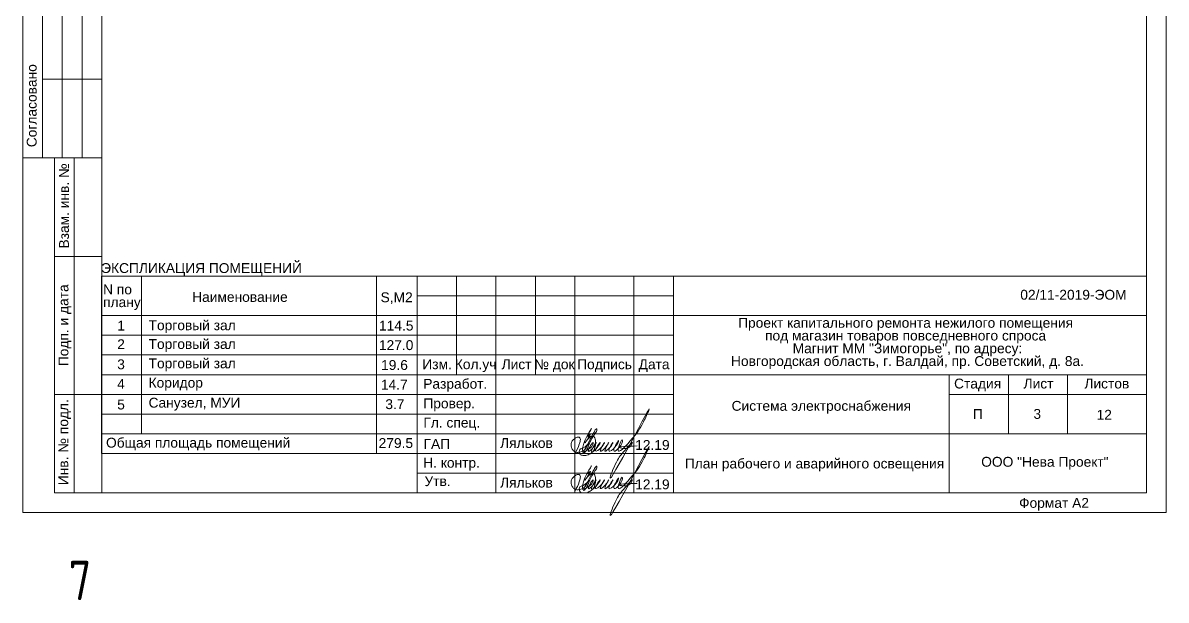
# Model space of a CAD drawing. Header units: metres. Extents: x -1525 to -1043, y -1331 to -1144.
# Drawn here: x -1460.46 to -1431.46, y -1234.32 to -1219.67 of the extents above; entities that cross this region are included whole.
import ezdxf
from ezdxf.enums import TextEntityAlignment as Align

# ---------------------------------------------------------------- set-up
doc = ezdxf.new("R2010")
doc.units = ezdxf.units.M
doc.header["$MEASUREMENT"] = 0
doc.layers.add('ЭС', color=5, linetype='Continuous', lineweight=30)
doc.styles.add('GOST 2.304', font='CS_Gost2304.shx')
doc.styles.get("Standard").update_dxf_attribs({"font": 'txt.shx', "width": 0.8, "height": 0.0025})
doc.styles.add('Style-Arial', font='arial.ttf')

# ---------------------------------------------------------------- blocks, each defined once
blk = doc.blocks.new('*U5')
at = {"color": 7, "linetype": 'Continuous', "lineweight": 13}
for p, q in [((-12.487, 20.002), (14.013, 20.002)), ((-12.487, 20.002), (-12.487, -19.998)), ((13.013, 20.002), (13.013, 19.302)), ((14.013, 20.002), (14.013, -19.998)), ((13.013, 19.302), (14.013, 19.302)), ((-14.487, -4.998), (-12.487, -4.998)), ((-14.487, -4.998), (-14.487, -11.498)), ((-13.987, -4.998), (-13.987, -11.498)), ((-13.487, -4.998), (-13.487, -11.498)), ((-12.987, -4.998), (-12.987, -11.498)), ((-13.987, -5.998), (-12.487, -5.998)), ((-13.987, -7.498), (-12.487, -7.498)), ((-13.987, -9.498), (-12.487, -9.498)), ((-14.487, -11.498), (-12.487, -11.498)), ((-13.687, -11.498), (-12.487, -11.498)), ((-13.187, -19.998), (-13.187, -11.498)), ((-13.687, -13.998), (-12.487, -13.998)), ((-4.487, -14.498), (14.013, -14.498)), ((-4.487, -14.498), (-4.487, -19.998)), ((-3.487, -14.498), (-3.487, -16.998)), ((-2.487, -14.498), (-2.487, -19.998)), ((-1.487, -14.498), (-1.487, -16.998)), ((-0.487, -14.498), (-0.487, -19.998)), ((1.013, -14.498), (1.013, -19.998)), ((2.013, -14.498), (2.013, -19.998)), ((2.013, -15.498), (14.013, -15.498)), ((-4.487, -16.498), (2.013, -16.498)), ((-4.487, -16.998), (2.013, -16.998)), ((2.013, -16.998), (14.013, -16.998)), ((-13.687, -17.498), (-12.487, -17.498)), ((9.013, -17.498), (14.013, -17.498)), ((2.013, -18.498), (14.013, -18.498)), ((-12.926, -19.998), (14.013, -19.998))]:
    blk.add_line(p, q, dxfattribs=at)
at = {"color": 7, "linetype": 'Continuous', "lineweight": 0}
for p, q in [((-4.487, -14.998), (2.013, -14.998)), ((-4.487, -15.498), (2.013, -15.498)), ((-4.487, -15.998), (2.013, -15.998)), ((-4.487, -17.498), (2.013, -17.498)), ((-4.487, -17.998), (2.013, -17.998)), ((-4.487, -18.498), (2.013, -18.498)), ((-4.487, -18.998), (2.013, -18.998)), ((-4.487, -19.498), (2.013, -19.498))]:
    blk.add_line(p, q, dxfattribs=at)
at = {"color": 7, "linetype": 'Continuous', "lineweight": 0, "flags": 128}
blk.add_lwpolyline([(14.513, 20.502), (-14.487, 20.502), (-14.487, -20.498), (14.513, -20.498), (14.513, 20.502)], close=True, dxfattribs=at)
at = {"color": 7, "linetype": 'Continuous', "lineweight": 13, "flags": 128}
for points in [[(-12.487, -19.998), (-13.687, -19.998), (-13.687, -11.498)], [(9.013, -16.998), (9.013, -19.998)], [(10.513, -16.998), (10.513, -18.498)], [(12.013, -16.998), (12.013, -18.498)]]:
    blk.add_lwpolyline(points, dxfattribs=at)
at = {"color": 7, "linetype": 'Continuous', "lineweight": 0, "style": 'Style-Arial'}
for s, p in [('Согласовано', (-14.263, -10.171)), ('Взам. инв. №', (-13.444, -12.714)), ('Подп. и дата', (-13.457, -15.743)), ('Инв. № подл.', (-13.462, -18.711))]:
    blk.add_text(s, height=0.25002, rotation=90, dxfattribs=at).set_placement(p, align=Align.MIDDLE_CENTER)
for s, p in [('Изм.', (-3.98, -16.733)), ('Кол.уч', (-3.003, -16.733)), ('Лист', (-1.964, -16.733)), ('№ док', (-1.005, -16.733)), ('Подпись', (0.268, -16.733)), ('Дата', (1.524, -16.733)), ('Разработ.', (-3.518, -17.229)), ('Стадия', (9.731, -17.223)), ('Лист', (11.276, -17.223)), ('Листов', (13.009, -17.223)), ('Провер.', (-3.673, -17.727)), ('Гл. спец.', (-3.607, -18.214)), ('ГАП', (-3.986, -18.755)), ('Н. контр.', (-3.612, -19.233)), ('ООО "Нева Проект"', (11.436, -19.209)), ('Утв.', (-3.968, -19.7)), ('Формат А2', (11.669, -20.252))]:
    blk.add_text(s, height=0.25, dxfattribs=at).set_placement(p, align=Align.MIDDLE_CENTER)

msp = doc.modelspace()

# ---------------------------------------------------------------- linework, layer by layer
at = {"color": 7, "linetype": 'Continuous', "lineweight": 13}
for p, q in [((-1458.46215502, -1226.09990984), (-1450.45917989, -1226.09990984)), ((-1458.46215502, -1226.09990984), (-1458.46215502, -1230.59990984)), ((-1457.44868999, -1226.09990984), (-1457.44868999, -1230.09990984)), ((-1451.49094498, -1226.09990984), (-1451.49094498, -1230.59990984)), ((-1450.45917989, -1226.09990984), (-1450.45917989, -1230.59990984)), ((-1458.46215502, -1227.09990984), (-1450.45917989, -1227.09990984)), ((-1458.46215502, -1230.09990984), (-1450.45917989, -1230.09990984)), ((-1458.46215502, -1230.59990984), (-1450.45917989, -1230.59990984))]:
    msp.add_line(p, q, dxfattribs=at)
at = {"color": 7, "linetype": 'Continuous', "lineweight": 0}
for p, q in [((-1458.46215502, -1227.59990984), (-1450.45917989, -1227.59990984)), ((-1458.46215502, -1228.09990984), (-1450.45917989, -1228.09990984)), ((-1458.46215502, -1228.59990984), (-1450.45917989, -1228.59990984)), ((-1458.46215502, -1229.09990984), (-1450.45917989, -1229.09990984)), ((-1458.46215502, -1229.59990984), (-1450.45917989, -1229.59990984))]:
    msp.add_line(p, q, dxfattribs=at)
at = {"color": 5, "linetype": 'Continuous', "lineweight": 0}
for points in [[(-1446.44864908, -1230.60065439), (-1446.34598368, -1230.36583658), (-1446.32080032, -1230.27185102), (-1446.32080032, -1230.2186471), (-1446.35202766, -1230.18741977), (-1446.40130793, -1230.18741977), (-1446.4786542, -1230.23207566), (-1446.53340672, -1230.30186398), (-1446.54785839, -1230.34225232), (-1446.54785839, -1230.41086892), (-1446.5308109, -1230.47449102), (-1446.48797402, -1230.53518867), (-1446.43871206, -1230.56363007), (-1446.37194944, -1230.5747732), (-1446.30389728, -1230.55653868), (-1446.24542117, -1230.52994255), (-1446.20531413, -1230.49894277), (-1446.13395036, -1230.37533708), (-1446.06775645, -1230.23927358), (-1446.01403098, -1230.12884581), (-1445.95780154, -1230.03145357), (-1445.92058808, -1229.97929265), (-1445.90322402, -1229.97463997), (-1445.89653053, -1229.99962041), (-1445.90754257, -1230.04071791), (-1445.94001541, -1230.08555812), (-1446.13124239, -1230.45398873), (-1446.19201039, -1230.55924199), (-1446.2375247, -1230.58551969), (-1446.2496981, -1230.56443475), (-1446.25535143, -1230.54333626), (-1446.26284355, -1230.46786558), (-1446.2297199, -1230.34424644), (-1446.13487782, -1230.13755335), (-1446.03661565, -1229.96735829), (-1446.13366937, -1230.16467111), (-1446.07052694, -1230.10907801), (-1446.19929916, -1230.33211804), (-1446.09854879, -1230.20159387), (-1446.02437779, -1230.15877122), (-1445.96813194, -1230.17384225), (-1445.94133332, -1230.23397081), (-1445.93342296, -1230.33089131), (-1446.00420208, -1230.5537113), (-1446.09196931, -1230.61800008), (-1446.15652831, -1230.64493335), (-1446.2557333, -1230.64868545), (-1446.32451178, -1230.61952435), (-1446.33702665, -1230.59784797), (-1446.34458295, -1230.54723336), (-1446.33081505, -1230.49585087), (-1446.25509955, -1230.46826659), (-1446.10219718, -1230.33129321), (-1446.21769099, -1230.5585217), (-1446.15823275, -1230.52419347), (-1446.00399541, -1230.36995613), (-1445.99187636, -1230.3247272), (-1446.11704368, -1230.54152337), (-1445.98407835, -1230.44053782), (-1445.91572116, -1230.31762809), (-1446.0330759, -1230.55065593), (-1445.87120884, -1230.42305866), (-1445.81275113, -1230.31762809), (-1445.93595712, -1230.53520596), (-1445.76984622, -1230.42919905), (-1445.70336797, -1230.31762809), (-1445.81316176, -1230.53747897), (-1445.64328915, -1230.40098413), (-1445.59577803, -1230.31762809), (-1445.69739456, -1230.53427881), (-1445.49980303, -1230.34223735), (-1445.49493281, -1230.33002163), (-1445.59340105, -1230.52233006), (-1445.34924255, -1230.29536918), (-1445.34657734, -1230.28542245), (-1445.47066114, -1230.52588391), (-1445.25159079, -1230.29527708), (-1445.25159079, -1230.26633202), (-1445.36079968, -1230.51416893), (-1445.06054484, -1230.28931238), (-1444.71648607, -1229.79623516), (-1444.58153108, -1229.50571479), (-1445.55903105, -1231.19879441), (-1445.37591849, -1230.76681379), (-1445.15118339, -1230.47622194), (-1444.99804135, -1230.32307989), (-1445.05365882, -1230.41941217), (-1445.3237241, -1230.45178196), (-1444.88102496, -1230.409218)], [(-1446.44864908, -1231.55000857), (-1446.34598368, -1231.31519075), (-1446.32080032, -1231.22120519), (-1446.32080032, -1231.16800128), (-1446.35202766, -1231.13677394), (-1446.40130793, -1231.13677394), (-1446.4786542, -1231.18142983), (-1446.53340672, -1231.25121815), (-1446.54785839, -1231.29160649), (-1446.54785839, -1231.36022309), (-1446.5308109, -1231.42384519), (-1446.48797402, -1231.48454284), (-1446.43871206, -1231.51298425), (-1446.37194944, -1231.52412737), (-1446.30389728, -1231.50589285), (-1446.24542117, -1231.47929672), (-1446.20531413, -1231.44829694), (-1446.13395036, -1231.32469126), (-1446.06775645, -1231.18862775), (-1446.01403098, -1231.07819998), (-1445.95780154, -1230.98080774), (-1445.92058808, -1230.92864683), (-1445.90322402, -1230.92399414), (-1445.89653053, -1230.94897458), (-1445.90754257, -1230.99007208), (-1445.94001541, -1231.03491229), (-1446.13124239, -1231.4033429), (-1446.19201039, -1231.50859617), (-1446.2375247, -1231.53487387), (-1446.2496981, -1231.51378892), (-1446.25535143, -1231.49269043), (-1446.26284355, -1231.41721975), (-1446.2297199, -1231.29360061), (-1446.13487782, -1231.08690752), (-1446.03661565, -1230.91671247), (-1446.13366937, -1231.11402529), (-1446.07052694, -1231.05843218), (-1446.19929916, -1231.28147221), (-1446.09854879, -1231.15094805), (-1446.02437779, -1231.1081254), (-1445.96813194, -1231.12319643), (-1445.94133332, -1231.18332498), (-1445.93342296, -1231.28024548), (-1446.00420208, -1231.50306547), (-1446.09196931, -1231.56735425), (-1446.15652831, -1231.59428752), (-1446.2557333, -1231.59803963), (-1446.32451178, -1231.56887853), (-1446.33702665, -1231.54720214), (-1446.34458295, -1231.49658753), (-1446.33081505, -1231.44520504), (-1446.25509955, -1231.41762076), (-1446.10219718, -1231.28064739), (-1446.21769099, -1231.50787587), (-1446.15823275, -1231.47354764), (-1446.00399541, -1231.31931031), (-1445.99187636, -1231.27408137), (-1446.11704368, -1231.49087754), (-1445.98407835, -1231.38989199), (-1445.91572116, -1231.26698226), (-1446.0330759, -1231.5000101), (-1445.87120884, -1231.37241283), (-1445.81275113, -1231.26698226), (-1445.93595712, -1231.48456013), (-1445.76984622, -1231.37855322), (-1445.70336797, -1231.26698226), (-1445.81316176, -1231.48683314), (-1445.64328915, -1231.35033831), (-1445.59577803, -1231.26698226), (-1445.69739456, -1231.48363298), (-1445.49980303, -1231.29159153), (-1445.49493281, -1231.27937581), (-1445.59340105, -1231.47168423), (-1445.34924255, -1231.24472335), (-1445.34657734, -1231.23477662), (-1445.47066114, -1231.47523808), (-1445.25159079, -1231.24463126), (-1445.25159079, -1231.21568619), (-1445.36079968, -1231.4635231), (-1445.06054484, -1231.23866656), (-1444.71648607, -1230.74558933), (-1444.58153108, -1230.45506897), (-1445.55903105, -1232.14814859), (-1445.37591849, -1231.71616796), (-1445.15118339, -1231.42557611), (-1444.99804135, -1231.27243406), (-1445.05365882, -1231.36876634), (-1445.3237241, -1231.40113613), (-1444.88102496, -1231.35857217)]]:
    msp.add_spline(points, degree=3, dxfattribs=at)

# ---------------------------------------------------------------- block references
at = {"color": 7, "linetype": 'Continuous', "lineweight": 13}
msp.add_blockref('*U5', (-1445.97201322, -1211.60190241), dxfattribs=at)

# ---------------------------------------------------------------- texts
at = {"color": 7, "lineweight": 13, "style": 'Style-Arial'}
msp.add_text('ЭКСПЛИКАЦИЯ ПОМЕЩЕНИЙ ', height=0.25, dxfattribs=at).set_placement((-1455.8781189, -1225.89419156), align=Align.MIDDLE_CENTER)
at = {"color": 7, "linetype": 'Continuous', "lineweight": 13, "style": 'Style-Arial'}
msp.add_text('02/11-2019-ЭОМ', height=0.25, dxfattribs=at).set_placement((-1433.8102412, -1226.44629603), align=Align.TOP_CENTER)
for s, p in [('1', (-1458.06605468, -1227.35450258)), ('2', (-1458.06605468, -1227.82649508)), ('3', (-1458.06605468, -1228.33587871)), ('4', (-1458.06605468, -1228.83130662)), ('5', (-1458.06605468, -1229.35715363))]:
    msp.add_text(s, height=0.25, dxfattribs=at).set_placement(p, align=Align.MIDDLE_LEFT)
at = {"color": 7, "linetype": 'Continuous', "lineweight": 0, "style": 'Style-Arial'}
for s, p in [('Торговый зал', (-1457.27024036, -1227.3449415)), ('114.5', (-1451.42479589, -1227.35434929)), ('Торговый зал', (-1457.27024036, -1227.82160017)), ('127.0', (-1451.42719193, -1227.84977721)), ('Торговый зал', (-1457.27024036, -1228.3120086)), ('19.6', (-1451.37224509, -1228.35392744)), ('Коридор', (-1457.27024036, -1228.80348645)), ('14.7', (-1451.37747813, -1228.85284428)), ('Санузел, МУИ', (-1457.27024036, -1229.31070376)), ('3.7', (-1451.26496792, -1229.3482722)), ('Общая площадь помещений', (-1458.349723, -1230.32577441)), ('279.5', (-1451.43504148, -1230.33481814))]:
    msp.add_text(s, height=0.25, dxfattribs=at).set_placement(p, align=Align.MIDDLE_LEFT)
at = {"color": 7, "lineweight": 13, "style": 'Style-Arial'}
for p in [(-1448.35261251, -1230.20864731), (-1448.35261251, -1231.21406609)]:
    msp.add_text('Ляльков', height=0.25, dxfattribs=at).set_placement(p, align=Align.TOP_LEFT)
at = {"color": 7, "linetype": 'Continuous', "lineweight": 13, "char_height": 0.25, "style": 'Style-Arial'}
for s, insert, attachment_point, line_spacing_factor in [('N по \\Pплану', (-1458.42422103, -1226.63482115), 4, 0.776524), ('Наименование', (-1456.16515209, -1226.62898473), 4, 0.6), ('Проект капитального ремонта нежилого помещения\\Pпод магазин товаров повседневного спроса\\P Магнит ММ "Зимогорье", по адресу:\\P Новгородская область, г. Валдай, пр. Советский, д. 8а.', (-1438.06847581, -1227.15828873), 2, 0.776524), ('Система электроснабжения', (-1440.2059628, -1229.42845331), 5, 0.776524), ('План рабочего и аварийного освещения', (-1440.3784963, -1230.89205567), 5, 0.776524)]:
    msp.add_mtext(s, dxfattribs=dict(at, insert=insert, attachment_point=attachment_point, line_spacing_factor=line_spacing_factor))
at = {"color": 7, "linetype": 'Continuous', "lineweight": 0, "char_height": 0.25}
for s, insert, attachment_point, line_spacing_factor, style in [('S,М2', (-1450.97792187, -1226.50998626), 2, 0.6, 'Style-Arial'), ('\\fArial|b0|i0|c204204|p39;П', (-1436.23357384, -1229.59715584), 5, 0.72, 'GOST 2.304'), ('{\\fArial|b0|i0|c204|p39;3}', (-1434.72827488, -1229.59715584), 5, 0.72, 'GOST 2.304'), ('{\\fArial|b0|i0|c204|p39;12}', (-1433.0288979, -1229.61709017), 5, 0.72, 'GOST 2.304')]:
    msp.add_mtext(s, dxfattribs=dict(at, insert=insert, attachment_point=attachment_point, line_spacing_factor=line_spacing_factor, style=style))
at = {"color": 7, "linetype": 'Continuous', "lineweight": 30, "char_height": 0.25, "attachment_point": 1, "line_spacing_factor": 0.72, "style": 'GOST 2.304'}
for insert in [(-1444.92788466, -1230.25861756), (-1444.92788466, -1231.25861756)]:
    msp.add_mtext('\\fArial|b0|i0|c204204|p39;12.19', dxfattribs=dict(at, insert=insert))
at = {"layer": 'ЭС', "color": 1, "linetype": 'Continuous', "lineweight": 30, "width": 0.8}
msp.add_text('7', height=1, dxfattribs=at).set_placement((-1459.30173242, -1234.32195238))

doc.saveas('drawing.dxf')
